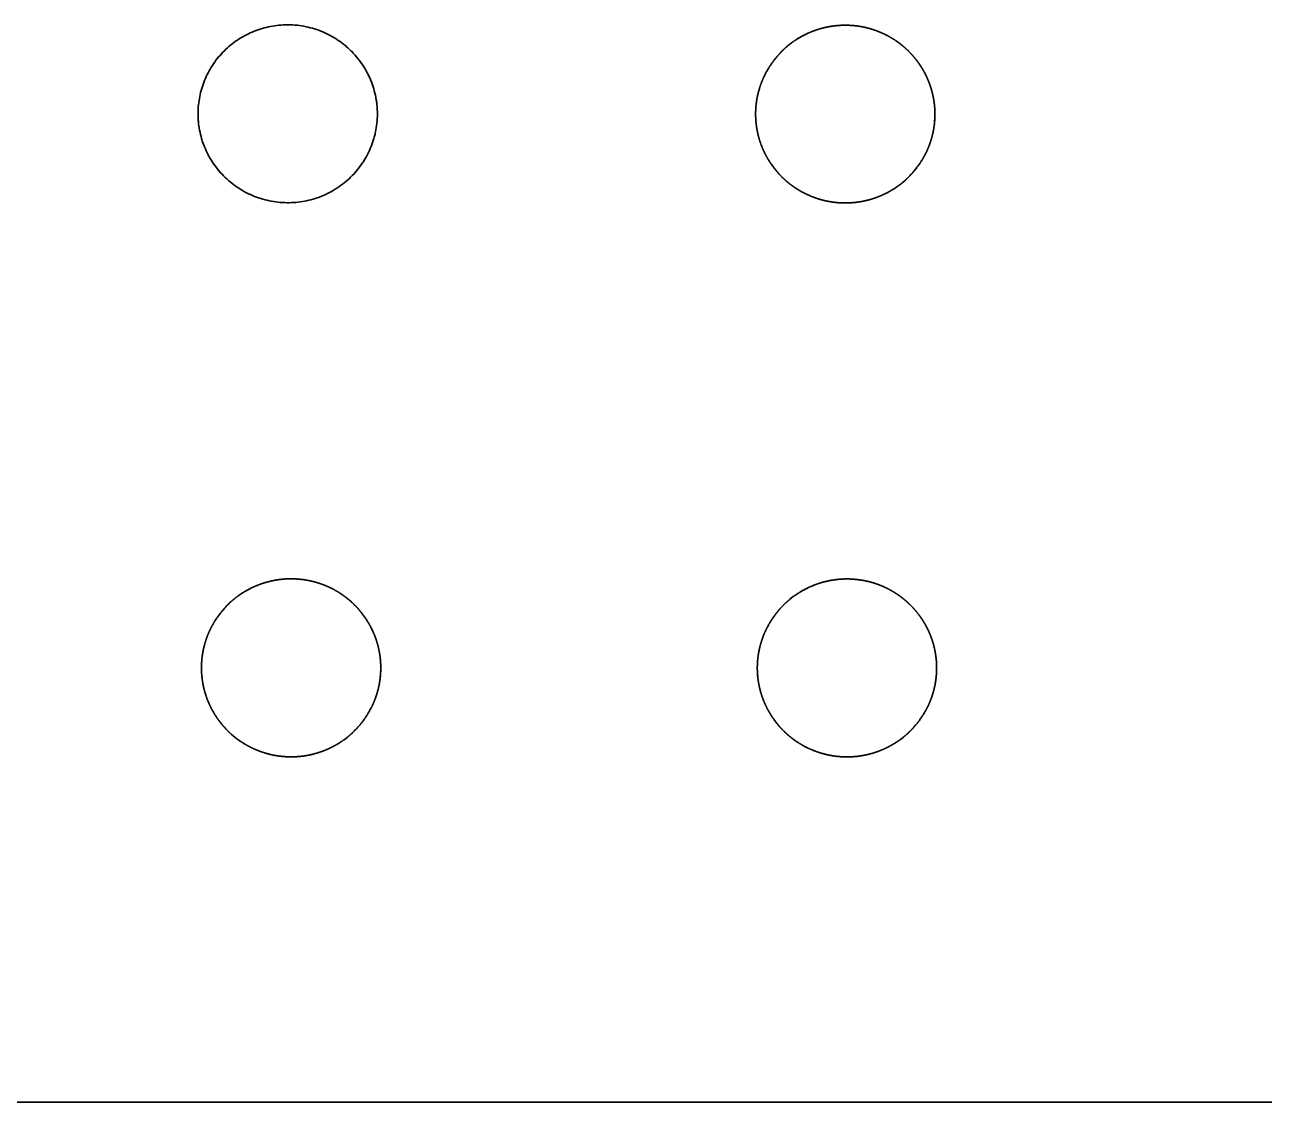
# Model space of a CAD drawing. Header units: millimetres. Extents: x 0 to 2650, y -1173 to 718.
# Drawn here: x 420.6 to 676.3, y -1130.5 to -908.2 of the extents above; entities that cross this region are included whole.
import ezdxf

# ---------------------------------------------------------------- set-up
doc = ezdxf.new("R2010")
doc.units = ezdxf.units.MM
doc.layers.add('Blocks', color=7, linetype='Continuous')
doc.layers.add('Blocks$Inner', color=7, linetype='Continuous', lineweight=25, true_color=0x007f00)
doc.layers.add('Blocks$Outline', color=7, linetype='Continuous', lineweight=35, true_color=0xff3f3f)

# ---------------------------------------------------------------- blocks, each defined once
blk = doc.blocks.new('Balcony Lounge Bench Top')
at = {"layer": 'Blocks$Inner'}
blk.add_lwpolyline([(826.47, 513), (826.47, 351.21), (826.47, 189.42), (826.47, 96.44), (826.47, -89.51), (826.47, -182.48), (826.47, -368.43), (826.47, -554.38)], dxfattribs=at)
for points, weights, knots in [([(622.65, -117.24), (622.1, -117.24), (621.55, -117.26), (621, -117.31), (620.7, -117.34), (620.4, -117.37), (620.1, -117.42), (619.8, -117.46), (619.5, -117.51), (619.21, -117.57), (618.62, -117.68), (618.04, -117.82), (617.47, -117.99), (616.89, -118.16), (616.33, -118.36), (615.77, -118.59), (615.49, -118.7), (615.22, -118.82), (614.94, -118.95), (614.67, -119.08), (614.39, -119.21), (614.13, -119.35), (613.06, -119.92), (612.06, -120.58), (611.13, -121.34), (610.66, -121.72), (610.21, -122.12), (609.78, -122.55), (609.56, -122.76), (609.35, -122.98), (609.15, -123.2), (608.94, -123.43), (608.75, -123.65), (608.55, -123.89), (607.78, -124.81), (607.11, -125.81), (606.53, -126.88), (606.25, -127.41), (605.98, -127.96), (605.75, -128.52), (605.51, -129.08), (605.3, -129.65), (605.12, -130.22), (604.77, -131.37), (604.52, -132.56), (604.39, -133.77)], [0.999999999393, 0.999999999392, 0.999999999392, 0.999999999391, 0.99999999939, 0.99999999939, 0.999999999389, 0.999999999389, 0.999999999389, 0.999999999388, 0.999999999387, 0.999999999387, 0.999999999386, 0.999999999385, 0.999999999384, 0.999999999384, 0.999999999383, 0.999999999383, 0.999999999382, 0.999999999382, 0.999999999382, 0.999999999381, 0.99999999938, 0.999999999379, 0.999999999378, 0.999999999377, 0.999999999376, 0.999999999376, 0.999999999376, 0.999999999375, 0.999999999375, 0.999999999375, 0.999999999375, 0.999999999374, 0.999999999374, 0.999999999373, 0.999999999372, 0.999999999372, 0.999999999372, 0.999999999372, 0.999999999371, 0.999999999371, 0.999999999371, 0.999999999581, 0.99999999979, 1], [342.907324, 342.907324, 342.907324, 342.907324, 345.334882, 345.334882, 345.334882, 346.670878, 346.670878, 346.670878, 348.000084, 348.000084, 348.000084, 350.643881, 350.643881, 350.643881, 353.288355, 353.288355, 353.288355, 354.618425, 354.618425, 354.618425, 355.954043, 355.954043, 355.954043, 361.251933, 361.251933, 361.251933, 363.907336, 363.907336, 363.907336, 365.242212, 365.242212, 365.242212, 366.569056, 366.569056, 366.569056, 371.861958, 371.861958, 371.861958, 374.528295, 374.528295, 374.528295, 377.175628, 377.175628, 377.175628, 382.480616, 382.480616, 382.480616, 382.480616]), ([(736.89, -116.89), (736.34, -116.89), (735.78, -116.91), (735.23, -116.96), (734.93, -116.99), (734.62, -117.03), (734.33, -117.07), (734.03, -117.11), (733.73, -117.16), (733.43, -117.22), (732.84, -117.33), (732.26, -117.47), (731.69, -117.64), (731.12, -117.81), (730.55, -118.01), (729.99, -118.24), (729.71, -118.35), (729.44, -118.47), (729.16, -118.6), (728.89, -118.73), (728.62, -118.87), (728.35, -119.01), (727.28, -119.57), (726.28, -120.24), (725.35, -121), (724.88, -121.37), (724.43, -121.78), (724, -122.21), (723.79, -122.42), (723.58, -122.64), (723.37, -122.86), (723.17, -123.09), (722.97, -123.31), (722.78, -123.55), (722.01, -124.48), (721.34, -125.47), (720.76, -126.54), (720.47, -127.07), (720.21, -127.62), (719.97, -128.18), (719.74, -128.74), (719.53, -129.31), (719.35, -129.88), (719, -131.04), (718.75, -132.22), (718.63, -133.43)], [0.999999999776, 0.999999999775, 0.999999999775, 0.999999999775, 0.999999999775, 0.999999999775, 0.999999999775, 0.999999999774, 0.999999999774, 0.999999999774, 0.999999999774, 0.999999999774, 0.999999999773, 0.999999999773, 0.999999999773, 0.999999999773, 0.999999999773, 0.999999999773, 0.999999999772, 0.999999999772, 0.999999999772, 0.999999999772, 0.999999999772, 0.999999999771, 0.999999999771, 0.999999999771, 0.99999999977, 0.99999999977, 0.99999999977, 0.99999999977, 0.99999999977, 0.99999999977, 0.99999999977, 0.99999999977, 0.999999999769, 0.999999999769, 0.999999999769, 0.999999999769, 0.999999999768, 0.999999999768, 0.999999999768, 0.999999999768, 0.999999999768, 0.999999999845, 0.999999999923, 1], [342.959683, 342.959683, 342.959683, 342.959683, 345.410695, 345.410695, 345.410695, 346.747556, 346.747556, 346.747556, 348.077652, 348.077652, 348.077652, 350.723288, 350.723288, 350.723288, 353.369708, 353.369708, 353.369708, 354.700799, 354.700799, 354.700799, 356.03744, 356.03744, 356.03744, 361.339634, 361.339634, 361.339634, 363.997367, 363.997367, 363.997367, 365.333394, 365.333394, 365.333394, 366.661392, 366.661392, 366.661392, 371.959099, 371.959099, 371.959099, 374.627889, 374.627889, 374.627889, 377.277638, 377.277638, 377.277638, 382.587469, 382.587469, 382.587469, 382.587469])]:
    blk.add_rational_spline(points, weights, degree=3, knots=knots, dxfattribs=at)
for points, knots in [([(640.85, -137.71), (640.92, -137.1), (640.95, -136.49), (640.96, -135.88), (640.96, -135.27), (640.94, -134.66), (640.88, -134.05), (640.77, -132.84), (640.55, -131.66), (640.21, -130.49), (640.04, -129.91), (639.84, -129.33), (639.61, -128.76), (639.38, -128.2), (639.13, -127.65), (638.85, -127.12), (638.57, -126.58), (638.27, -126.06), (637.94, -125.56), (637.61, -125.05), (637.25, -124.56), (636.88, -124.09), (636.12, -123.15), (635.28, -122.29), (634.36, -121.51), (633.9, -121.12), (633.42, -120.76), (632.92, -120.42), (632.67, -120.25), (632.42, -120.09), (632.16, -119.93), (631.91, -119.77), (631.65, -119.62), (631.38, -119.48), (630.33, -118.9), (629.23, -118.43), (628.09, -118.07), (627.81, -117.98), (627.52, -117.9), (627.23, -117.83), (626.94, -117.75), (626.65, -117.68), (626.35, -117.62), (625.76, -117.5), (625.17, -117.4), (624.58, -117.34), (623.94, -117.27), (623.29, -117.24), (622.65, -117.24)], [311.7618, 311.7618, 311.7618, 311.7618, 313.594747, 313.594747, 313.594747, 315.423877, 315.423877, 315.423877, 319.062992, 319.062992, 319.062992, 320.896084, 320.896084, 320.896084, 322.715134, 322.715134, 322.715134, 324.530272, 324.530272, 324.530272, 326.358923, 326.358923, 326.358923, 330.003278, 330.003278, 330.003278, 331.823351, 331.823351, 331.823351, 332.740376, 332.740376, 332.740376, 333.65448, 333.65448, 333.65448, 337.290077, 337.290077, 337.290077, 338.202041, 338.202041, 338.202041, 339.11912, 339.11912, 339.11912, 340.941468, 340.941468, 340.941468, 342.907324, 342.907324, 342.907324, 342.907324]), ([(755.13, -137.34), (755.2, -136.74), (755.23, -136.13), (755.23, -135.52), (755.24, -134.91), (755.21, -134.3), (755.16, -133.69), (755.05, -132.48), (754.82, -131.3), (754.48, -130.13), (754.31, -129.55), (754.11, -128.97), (753.88, -128.41), (753.65, -127.84), (753.4, -127.3), (753.12, -126.76), (752.84, -126.23), (752.53, -125.71), (752.2, -125.2), (751.87, -124.69), (751.52, -124.2), (751.14, -123.73), (750.38, -122.79), (749.54, -121.93), (748.61, -121.15), (748.15, -120.77), (747.67, -120.41), (747.17, -120.07), (746.92, -119.9), (746.67, -119.73), (746.41, -119.57), (746.15, -119.42), (745.89, -119.26), (745.63, -119.12), (744.57, -118.54), (743.48, -118.08), (742.33, -117.72), (742.05, -117.63), (741.76, -117.55), (741.47, -117.47), (741.18, -117.4), (740.88, -117.33), (740.59, -117.27), (740, -117.14), (739.41, -117.05), (738.81, -116.99), (738.17, -116.92), (737.53, -116.89), (736.89, -116.89)], [311.848813, 311.848813, 311.848813, 311.848813, 313.680585, 313.680585, 313.680585, 315.508553, 315.508553, 315.508553, 319.14527, 319.14527, 319.14527, 320.977162, 320.977162, 320.977162, 322.795042, 322.795042, 322.795042, 324.608981, 324.608981, 324.608981, 326.436404, 326.436404, 326.436404, 330.078503, 330.078503, 330.078503, 331.897387, 331.897387, 331.897387, 332.813825, 332.813825, 332.813825, 333.7274, 333.7274, 333.7274, 337.360797, 337.360797, 337.360797, 338.272187, 338.272187, 338.272187, 339.188709, 339.188709, 339.188709, 341.010009, 341.010009, 341.010009, 342.959683, 342.959683, 342.959683, 342.959683]), ([(718.52, -135.4), (718.52, -136.58), (718.63, -137.74), (718.97, -139.48), (719.1, -140.05), (719.43, -141.18), (719.62, -141.73), (720.27, -143.35), (720.8, -144.39), (722.06, -146.37), (722.78, -147.29), (723.97, -148.55), (724.39, -148.96), (725.27, -149.73), (725.73, -150.09), (727.15, -151.12), (728.15, -151.7), (729.72, -152.43), (730.26, -152.65), (731.37, -153.04), (731.93, -153.21), (733.61, -153.63), (734.76, -153.8), (736.24, -153.88), (736.56, -153.89), (736.89, -153.89)], [242.221663, 242.221663, 242.221663, 242.221663, 247.352767, 247.352767, 249.918319, 249.918319, 252.483872, 252.483872, 257.614976, 257.614976, 262.74608, 262.74608, 265.311632, 265.311632, 267.877185, 267.877185, 273.008289, 273.008289, 275.573841, 275.573841, 278.139393, 278.139393, 283.270497, 283.270497, 284.694992, 284.694992, 284.694992, 284.694992]), ([(604.29, -135.76), (604.29, -136.95), (604.4, -138.11), (604.73, -139.84), (604.87, -140.42), (605.2, -141.54), (605.39, -142.09), (606.03, -143.71), (606.56, -144.75), (607.83, -146.73), (608.54, -147.65), (609.73, -148.91), (610.15, -149.32), (611.03, -150.08), (611.49, -150.45), (612.91, -151.47), (613.9, -152.06), (615.48, -152.79), (616.02, -153.01), (617.12, -153.39), (617.68, -153.56), (619.36, -153.98), (620.5, -154.15), (621.98, -154.23), (622.3, -154.24), (622.62, -154.24)], [242.196982, 242.196982, 242.196982, 242.196982, 247.321347, 247.321347, 249.883529, 249.883529, 252.445712, 252.445712, 257.570076, 257.570076, 262.694441, 262.694441, 265.256624, 265.256624, 267.818806, 267.818806, 272.943171, 272.943171, 275.505353, 275.505353, 278.067535, 278.067535, 283.1919, 283.1919, 284.593275, 284.593275, 284.593275, 284.593275]), ([(630.9, -152.25), (630.97, -152.21), (631.04, -152.17), (631.1, -152.14), (632.17, -151.58), (633.17, -150.92), (634.1, -150.16), (634.57, -149.78), (635.02, -149.38), (635.45, -148.95), (635.88, -148.53), (636.29, -148.09), (636.67, -147.62), (637.06, -147.16), (637.42, -146.68), (637.76, -146.18), (638.1, -145.68), (638.42, -145.15), (638.7, -144.62), (639.28, -143.55), (639.75, -142.44), (640.11, -141.28), (640.29, -140.7), (640.45, -140.11), (640.57, -139.52), (640.69, -138.92), (640.79, -138.31), (640.85, -137.71)], [293.303184, 293.303184, 293.303184, 293.303184, 293.525241, 293.525241, 293.525241, 297.168289, 297.168289, 297.168289, 298.996155, 298.996155, 298.996155, 300.810593, 300.810593, 300.810593, 302.629064, 302.629064, 302.629064, 304.461638, 304.461638, 304.461638, 308.09997, 308.09997, 308.09997, 309.928929, 309.928929, 309.928929, 311.7618, 311.7618, 311.7618, 311.7618]), ([(745.17, -151.89), (745.25, -151.85), (745.32, -151.82), (745.39, -151.78), (746.45, -151.22), (747.45, -150.56), (748.39, -149.8), (748.86, -149.42), (749.31, -149.01), (749.74, -148.59), (750.17, -148.16), (750.57, -147.72), (750.96, -147.26), (751.34, -146.79), (751.7, -146.31), (752.04, -145.81), (752.38, -145.31), (752.7, -144.79), (752.99, -144.25), (753.57, -143.19), (754.03, -142.08), (754.39, -140.92), (754.57, -140.34), (754.73, -139.75), (754.85, -139.15), (754.97, -138.55), (755.07, -137.95), (755.13, -137.34)], [293.390951, 293.390951, 293.390951, 293.390951, 293.62241, 293.62241, 293.62241, 297.263602, 297.263602, 297.263602, 299.090485, 299.090485, 299.090485, 300.90396, 300.90396, 300.90396, 302.72147, 302.72147, 302.72147, 304.55302, 304.55302, 304.55302, 308.189221, 308.189221, 308.189221, 310.017098, 310.017098, 310.017098, 311.848813, 311.848813, 311.848813, 311.848813]), ([(622.62, -154.24), (622.87, -154.24), (623.12, -154.23), (623.37, -154.22), (623.67, -154.21), (623.97, -154.19), (624.26, -154.16), (625.45, -154.06), (626.62, -153.83), (627.77, -153.49), (628.06, -153.41), (628.35, -153.32), (628.63, -153.22), (628.91, -153.12), (629.2, -153.01), (629.48, -152.9), (629.95, -152.7), (630.42, -152.49), (630.9, -152.25)], [284.593275, 284.593275, 284.593275, 284.593275, 285.357278, 285.357278, 285.357278, 286.268953, 286.268953, 286.268953, 289.903587, 289.903587, 289.903587, 290.817512, 290.817512, 290.817512, 291.734181, 291.734181, 291.734181, 293.303184, 293.303184, 293.303184, 293.303184]), ([(736.89, -153.89), (737.14, -153.89), (737.39, -153.88), (737.64, -153.87), (737.94, -153.86), (738.24, -153.84), (738.54, -153.81), (739.73, -153.7), (740.9, -153.48), (742.05, -153.14), (742.34, -153.05), (742.63, -152.96), (742.91, -152.86), (743.19, -152.76), (743.48, -152.65), (743.76, -152.54), (744.23, -152.35), (744.7, -152.13), (745.17, -151.89)], [284.694992, 284.694992, 284.694992, 284.694992, 285.458636, 285.458636, 285.458636, 286.369825, 286.369825, 286.369825, 290.002531, 290.002531, 290.002531, 290.915974, 290.915974, 290.915974, 291.83216, 291.83216, 291.83216, 293.390951, 293.390951, 293.390951, 293.390951]), ([(622.59, -232.28), (622.05, -232.28), (621.51, -232.3), (620.66, -232.38), (620.36, -232.41), (619.76, -232.5), (619.46, -232.55), (618.58, -232.72), (618, -232.86), (616.85, -233.2), (616.28, -233.39), (615.45, -233.73), (615.17, -233.85), (614.62, -234.11), (614.35, -234.24), (613.01, -234.95), (612.01, -235.61), (610.61, -236.75), (610.16, -237.15), (609.51, -237.79), (609.3, -238.01), (608.89, -238.45), (608.69, -238.68), (607.72, -239.84), (607.05, -240.84), (606.18, -242.43), (605.91, -242.99), (605.44, -244.1), (605.23, -244.67), (604.69, -246.4), (604.44, -247.58), (604.31, -248.79)], [220.22499, 220.22499, 220.22499, 220.22499, 222.623835, 222.623835, 223.950366, 223.950366, 225.276897, 225.276897, 227.92996, 227.92996, 230.583022, 230.583022, 231.909553, 231.909553, 233.236084, 233.236084, 238.542208, 238.542208, 241.19527, 241.19527, 242.521801, 242.521801, 243.848332, 243.848332, 249.154456, 249.154456, 251.807518, 251.807518, 254.460581, 254.460581, 259.766705, 259.766705, 259.766705, 259.766705]), ([(640.79, -252.77), (640.86, -252.16), (640.89, -251.55), (640.9, -250.94), (640.91, -250.33), (640.88, -249.72), (640.83, -249.11), (640.72, -247.9), (640.5, -246.72), (640.16, -245.55), (639.99, -244.97), (639.79, -244.39), (639.56, -243.83), (639.34, -243.26), (639.09, -242.72), (638.81, -242.18), (638.53, -241.64), (638.23, -241.12), (637.9, -240.62), (637.57, -240.11), (637.21, -239.62), (636.83, -239.15), (636.08, -238.2), (635.24, -237.34), (634.32, -236.57), (633.86, -236.18), (633.38, -235.82), (632.89, -235.48), (632.64, -235.31), (632.38, -235.14), (632.13, -234.98), (631.87, -234.83), (631.61, -234.67), (631.35, -234.53), (630.3, -233.95), (629.2, -233.48), (628.06, -233.12), (627.77, -233.03), (627.48, -232.95), (627.19, -232.87), (626.9, -232.8), (626.61, -232.73), (626.31, -232.67), (625.73, -232.54), (625.14, -232.45), (624.54, -232.39), (623.89, -232.32), (623.24, -232.28), (622.59, -232.28)], [189.066282, 189.066282, 189.066282, 189.066282, 190.898747, 190.898747, 190.898747, 192.727424, 192.727424, 192.727424, 196.365653, 196.365653, 196.365653, 198.198325, 198.198325, 198.198325, 200.016979, 200.016979, 200.016979, 201.831693, 201.831693, 201.831693, 203.659882, 203.659882, 203.659882, 207.303402, 207.303402, 207.303402, 209.122966, 209.122966, 209.122966, 210.039732, 210.039732, 210.039732, 210.953628, 210.953628, 210.953628, 214.588199, 214.588199, 214.588199, 215.499858, 215.499858, 215.499858, 216.416651, 216.416651, 216.416651, 218.238504, 218.238504, 218.238504, 220.22499, 220.22499, 220.22499, 220.22499]), ([(736.88, -231.58), (736.32, -231.58), (735.77, -231.6), (734.91, -231.68), (734.61, -231.72), (734.01, -231.8), (733.72, -231.85), (732.83, -232.02), (732.25, -232.16), (731.1, -232.5), (730.53, -232.7), (729.7, -233.04), (729.42, -233.16), (728.87, -233.42), (728.6, -233.56), (727.26, -234.26), (726.26, -234.93), (724.86, -236.06), (724.41, -236.47), (723.77, -237.11), (723.55, -237.33), (723.15, -237.77), (722.95, -238), (721.99, -239.16), (721.31, -240.16), (720.45, -241.76), (720.18, -242.31), (719.71, -243.43), (719.51, -244), (718.97, -245.72), (718.72, -246.9), (718.6, -248.12)], [342.883638, 342.883638, 342.883638, 342.883638, 345.328821, 345.328821, 346.656217, 346.656217, 347.983614, 347.983614, 350.638407, 350.638407, 353.2932, 353.2932, 354.620597, 354.620597, 355.947994, 355.947994, 361.25758, 361.25758, 363.912374, 363.912374, 365.23977, 365.23977, 366.567167, 366.567167, 371.876753, 371.876753, 374.531547, 374.531547, 377.18634, 377.18634, 382.495926, 382.495926, 382.495926, 382.495926]), ([(755.12, -252.04), (755.18, -251.43), (755.22, -250.82), (755.22, -250.21), (755.23, -249.6), (755.2, -248.99), (755.15, -248.39), (755.04, -247.18), (754.81, -245.99), (754.47, -244.83), (754.3, -244.25), (754.1, -243.67), (753.87, -243.1), (753.64, -242.54), (753.39, -241.99), (753.11, -241.46), (752.83, -240.92), (752.53, -240.4), (752.2, -239.9), (751.86, -239.39), (751.51, -238.9), (751.13, -238.43), (750.37, -237.49), (749.53, -236.63), (748.6, -235.85), (748.14, -235.46), (747.66, -235.1), (747.17, -234.76), (746.92, -234.59), (746.66, -234.43), (746.4, -234.27), (746.15, -234.11), (745.89, -233.96), (745.62, -233.82), (744.57, -233.24), (743.47, -232.77), (742.32, -232.41), (742.04, -232.32), (741.75, -232.24), (741.46, -232.16), (741.17, -232.09), (740.87, -232.02), (740.58, -231.96), (739.99, -231.84), (739.4, -231.74), (738.8, -231.68), (738.16, -231.61), (737.52, -231.58), (736.88, -231.58)], [311.772558, 311.772558, 311.772558, 311.772558, 313.603998, 313.603998, 313.603998, 315.431657, 315.431657, 315.431657, 319.067757, 319.067757, 319.067757, 320.89935, 320.89935, 320.89935, 322.716946, 322.716946, 322.716946, 324.530584, 324.530584, 324.530584, 326.357687, 326.357687, 326.357687, 329.999195, 329.999195, 329.999195, 331.817739, 331.817739, 331.817739, 332.734005, 332.734005, 332.734005, 333.647432, 333.647432, 333.647432, 337.280152, 337.280152, 337.280152, 338.19135, 338.19135, 338.19135, 339.107689, 339.107689, 339.107689, 340.928656, 340.928656, 340.928656, 342.883638, 342.883638, 342.883638, 342.883638]), ([(718.49, -250.1), (718.49, -251.28), (718.6, -252.45), (718.94, -254.18), (719.08, -254.75), (719.4, -255.88), (719.59, -256.43), (720.24, -258.05), (720.77, -259.08), (722.03, -261.07), (722.75, -261.99), (723.94, -263.25), (724.36, -263.65), (725.24, -264.42), (725.7, -264.79), (727.12, -265.81), (728.12, -266.39), (729.7, -267.13), (730.24, -267.35), (731.34, -267.73), (731.9, -267.9), (733.59, -268.32), (734.73, -268.49), (736.22, -268.57), (736.54, -268.58), (736.86, -268.58)], [242.180745, 242.180745, 242.180745, 242.180745, 247.309632, 247.309632, 249.874076, 249.874076, 252.438519, 252.438519, 257.567407, 257.567407, 262.696294, 262.696294, 265.260738, 265.260738, 267.825182, 267.825182, 272.954069, 272.954069, 275.518513, 275.518513, 278.082957, 278.082957, 283.211844, 283.211844, 284.624793, 284.624793, 284.624793, 284.624793]), ([(604.2, -250.84), (604.2, -252.01), (604.32, -253.18), (604.65, -254.91), (604.79, -255.48), (605.12, -256.6), (605.31, -257.15), (605.95, -258.77), (606.48, -259.81), (607.75, -261.79), (608.46, -262.7), (609.65, -263.96), (610.07, -264.37), (610.95, -265.13), (611.41, -265.5), (612.83, -266.52), (613.82, -267.1), (615.4, -267.83), (615.94, -268.05), (617.04, -268.44), (617.6, -268.61), (619.28, -269.02), (620.42, -269.19), (621.9, -269.27), (622.22, -269.28), (622.54, -269.28)], [132.865007, 132.865007, 132.865007, 132.865007, 136.374618, 136.374618, 138.129424, 138.129424, 139.884229, 139.884229, 143.39384, 143.39384, 146.903452, 146.903452, 148.658257, 148.658257, 150.413063, 150.413063, 153.922674, 153.922674, 155.677479, 155.677479, 157.432285, 157.432285, 160.941896, 160.941896, 161.910724, 161.910724, 161.910724, 161.910724]), ([(622.54, -269.28), (622.78, -269.28), (623.03, -269.28), (623.27, -269.27), (623.57, -269.25), (623.86, -269.24), (624.16, -269.21), (625.35, -269.1), (626.53, -268.88), (627.68, -268.54), (627.96, -268.46), (628.25, -268.37), (628.54, -268.27), (628.82, -268.17), (629.1, -268.06), (629.38, -267.95), (629.94, -267.72), (630.48, -267.47), (631.01, -267.19), (632.08, -266.63), (633.08, -265.97), (634.02, -265.21), (634.49, -264.83), (634.94, -264.43), (635.37, -264), (635.8, -263.58), (636.21, -263.14), (636.59, -262.68), (636.98, -262.21), (637.34, -261.73), (637.68, -261.23), (638.02, -260.73), (638.34, -260.21), (638.63, -259.68), (639.21, -258.61), (639.68, -257.5), (640.05, -256.34), (640.23, -255.76), (640.38, -255.17), (640.51, -254.58), (640.63, -253.98), (640.73, -253.37), (640.79, -252.77)], [161.910724, 161.910724, 161.910724, 161.910724, 162.642613, 162.642613, 162.642613, 163.553967, 163.553967, 163.553967, 167.187191, 167.187191, 167.187191, 168.100731, 168.100731, 168.100731, 169.017066, 169.017066, 169.017066, 170.835701, 170.835701, 170.835701, 174.477376, 174.477376, 174.477376, 176.304613, 176.304613, 176.304613, 178.118431, 178.118431, 178.118431, 179.936283, 179.936283, 179.936283, 181.768257, 181.768257, 181.768257, 185.405482, 185.405482, 185.405482, 187.233914, 187.233914, 187.233914, 189.066282, 189.066282, 189.066282, 189.066282]), ([(745.16, -266.58), (745.23, -266.54), (745.3, -266.51), (745.37, -266.47), (746.43, -265.91), (747.43, -265.25), (748.37, -264.49), (748.84, -264.11), (749.29, -263.71), (749.72, -263.28), (750.15, -262.86), (750.55, -262.41), (750.94, -261.95), (751.32, -261.49), (751.69, -261.01), (752.03, -260.51), (752.37, -260), (752.68, -259.48), (752.97, -258.95), (753.55, -257.88), (754.02, -256.77), (754.38, -255.61), (754.56, -255.03), (754.71, -254.44), (754.84, -253.85), (754.96, -253.25), (755.05, -252.65), (755.12, -252.04)], [293.326704, 293.326704, 293.326704, 293.326704, 293.550056, 293.550056, 293.550056, 297.190386, 297.190386, 297.190386, 299.016857, 299.016857, 299.016857, 300.829928, 300.829928, 300.829928, 302.647037, 302.647037, 302.647037, 304.478196, 304.478196, 304.478196, 308.11366, 308.11366, 308.11366, 309.94118, 309.94118, 309.94118, 311.772558, 311.772558, 311.772558, 311.772558]), ([(736.86, -268.58), (737.11, -268.58), (737.36, -268.57), (737.61, -268.56), (737.91, -268.55), (738.21, -268.53), (738.51, -268.5), (739.7, -268.39), (740.88, -268.17), (742.03, -267.83), (742.32, -267.75), (742.6, -267.65), (742.89, -267.55), (743.17, -267.45), (743.45, -267.35), (743.73, -267.23), (744.21, -267.04), (744.68, -266.82), (745.16, -266.58)], [284.624793, 284.624793, 284.624793, 284.624793, 285.388244, 285.388244, 285.388244, 286.299221, 286.299221, 286.299221, 289.931041, 289.931041, 289.931041, 290.844251, 290.844251, 290.844251, 291.760222, 291.760222, 291.760222, 293.326704, 293.326704, 293.326704, 293.326704])]:
    blk.add_open_spline(points, degree=3, knots=knots, dxfattribs=at)
for points in [[(604.39, -133.77), (604.32, -134.44), (604.29, -135.1), (604.29, -135.76)], [(718.63, -133.43), (718.56, -134.09), (718.52, -134.74), (718.52, -135.4)], [(604.31, -248.79), (604.24, -249.48), (604.2, -250.16), (604.2, -250.84)]]:
    blk.add_open_spline(points, degree=3, dxfattribs=at)
blk.add_rational_spline([(718.6, -248.12), (718.53, -248.78), (718.49, -249.44), (718.49, -250.1)], [1, 0.999999999977, 0.999999999978, 1], degree=3, dxfattribs=at)
at = {"layer": 'Blocks$Outline'}
for points, knots in [([(826.47, -532.38), (826.47, -477.73), (826.47, -423.08), (826.47, -368.43), (826.47, -306.45), (826.47, -244.47), (826.47, -182.48), (826.47, -151.49), (826.47, -120.5), (826.47, -89.51), (826.47, -27.52), (826.47, 34.46), (826.47, 96.44), (826.47, 127.44), (826.47, 158.43), (826.47, 189.42), (826.47, 243.35), (826.47, 297.28), (826.47, 351.21), (826.47, 397.8), (826.47, 444.4), (826.47, 491)], [33.722846, 33.722846, 33.722846, 33.722846, 34.604537, 34.604537, 34.604537, 35.604537, 35.604537, 35.604537, 36.604537, 36.604537, 36.604537, 37.604537, 37.604537, 37.604537, 38.604537, 38.604537, 38.604537, 39.604537, 39.604537, 39.604537, 40.468559, 40.468559, 40.468559, 40.468559]), ([(604.31, -248.79), (604.44, -247.58), (604.69, -246.4), (605.23, -244.67), (605.44, -244.1), (605.91, -242.99), (606.18, -242.43), (607.05, -240.84), (607.72, -239.84), (608.69, -238.68), (608.89, -238.45), (609.3, -238.01), (609.51, -237.79), (610.16, -237.15), (610.61, -236.75), (612.01, -235.61), (613.01, -234.95), (614.35, -234.24), (614.62, -234.11), (615.17, -233.85), (615.45, -233.73), (616.28, -233.39), (616.85, -233.2), (618, -232.86), (618.58, -232.72), (619.46, -232.55), (619.76, -232.5), (620.36, -232.41), (620.66, -232.38), (621.51, -232.3), (622.05, -232.28), (622.59, -232.28), (623.24, -232.28), (623.89, -232.32), (624.54, -232.39), (625.14, -232.45), (625.73, -232.54), (626.31, -232.67), (626.61, -232.73), (626.9, -232.8), (627.19, -232.87), (627.48, -232.95), (627.77, -233.03), (628.06, -233.12), (629.2, -233.48), (630.3, -233.95), (631.35, -234.53), (631.61, -234.67), (631.87, -234.83), (632.13, -234.98), (632.38, -235.14), (632.64, -235.31), (632.89, -235.48), (633.38, -235.82), (633.86, -236.18), (634.32, -236.57), (635.24, -237.34), (636.08, -238.2), (636.83, -239.15), (637.21, -239.62), (637.57, -240.11), (637.9, -240.62), (638.23, -241.12), (638.53, -241.64), (638.81, -242.18), (639.09, -242.72), (639.34, -243.26), (639.56, -243.83), (639.79, -244.39), (639.99, -244.97), (640.16, -245.55), (640.5, -246.72), (640.72, -247.9), (640.83, -249.11), (640.88, -249.72), (640.91, -250.33), (640.9, -250.94), (640.89, -251.55), (640.86, -252.16), (640.79, -252.77), (640.73, -253.37), (640.63, -253.98), (640.51, -254.58), (640.38, -255.17), (640.23, -255.76), (640.05, -256.34), (639.68, -257.5), (639.21, -258.61), (638.63, -259.68), (638.34, -260.21), (638.02, -260.73), (637.68, -261.23), (637.34, -261.73), (636.98, -262.21), (636.59, -262.68), (636.21, -263.14), (635.8, -263.58), (635.37, -264), (634.94, -264.43), (634.49, -264.83), (634.02, -265.21), (633.08, -265.97), (632.08, -266.63), (631.01, -267.19), (630.48, -267.47), (629.94, -267.72), (629.38, -267.95), (629.1, -268.06), (628.82, -268.17), (628.54, -268.27), (628.25, -268.37), (627.96, -268.46), (627.68, -268.54), (626.53, -268.88), (625.35, -269.1), (624.16, -269.21), (623.86, -269.24), (623.57, -269.25), (623.27, -269.27), (623.03, -269.28), (622.78, -269.28), (622.54, -269.28), (622.22, -269.28), (621.9, -269.27), (620.42, -269.19), (619.28, -269.02), (617.6, -268.61), (617.04, -268.44), (615.94, -268.05), (615.4, -267.83), (613.82, -267.1), (612.83, -266.52), (611.41, -265.5), (610.95, -265.13), (610.07, -264.37), (609.65, -263.96), (608.46, -262.7), (607.75, -261.79), (606.48, -259.81), (605.95, -258.77), (605.31, -257.15), (605.12, -256.6), (604.79, -255.48), (604.65, -254.91), (604.32, -253.18), (604.2, -252.01), (604.2, -250.84), (604.2, -250.16), (604.24, -249.48), (604.31, -248.79)], [-259.766705, -259.766705, -259.766705, -259.766705, -254.460581, -254.460581, -251.807518, -251.807518, -249.154456, -249.154456, -243.848332, -243.848332, -242.521801, -242.521801, -241.19527, -241.19527, -238.542208, -238.542208, -233.236084, -233.236084, -231.909553, -231.909553, -230.583022, -230.583022, -227.92996, -227.92996, -225.276897, -225.276897, -223.950366, -223.950366, -222.623835, -222.623835, -220.22499, -220.22499, -220.22499, -218.238504, -218.238504, -218.238504, -216.416651, -216.416651, -216.416651, -215.499858, -215.499858, -215.499858, -214.588199, -214.588199, -214.588199, -210.953628, -210.953628, -210.953628, -210.039732, -210.039732, -210.039732, -209.122966, -209.122966, -209.122966, -207.303402, -207.303402, -207.303402, -203.659882, -203.659882, -203.659882, -201.831693, -201.831693, -201.831693, -200.016979, -200.016979, -200.016979, -198.198325, -198.198325, -198.198325, -196.365653, -196.365653, -196.365653, -192.727424, -192.727424, -192.727424, -190.898747, -190.898747, -190.898747, -189.066282, -189.066282, -189.066282, -187.233914, -187.233914, -187.233914, -185.405482, -185.405482, -185.405482, -181.768257, -181.768257, -181.768257, -179.936283, -179.936283, -179.936283, -178.118431, -178.118431, -178.118431, -176.304613, -176.304613, -176.304613, -174.477376, -174.477376, -174.477376, -170.835701, -170.835701, -170.835701, -169.017066, -169.017066, -169.017066, -168.100731, -168.100731, -168.100731, -167.187191, -167.187191, -167.187191, -163.553967, -163.553967, -163.553967, -162.642613, -162.642613, -162.642613, -161.910724, -161.910724, -161.910724, -160.941896, -160.941896, -157.432285, -157.432285, -155.677479, -155.677479, -153.922674, -153.922674, -150.413063, -150.413063, -148.658257, -148.658257, -146.903452, -146.903452, -143.39384, -143.39384, -139.884229, -139.884229, -138.129424, -138.129424, -136.374618, -136.374618, -132.865007, -132.865007, -132.865007, -129.883352, -129.883352, -129.883352, -129.883352])]:
    blk.add_open_spline(points, degree=3, knots=knots, dxfattribs=at)
for points, weights, knots in [([(604.39, -133.77), (604.52, -132.56), (604.77, -131.37), (605.12, -130.22), (605.3, -129.65), (605.51, -129.08), (605.75, -128.52), (605.98, -127.96), (606.25, -127.41), (606.53, -126.88), (607.11, -125.81), (607.78, -124.81), (608.55, -123.89), (608.75, -123.65), (608.94, -123.43), (609.15, -123.2), (609.35, -122.98), (609.56, -122.76), (609.78, -122.55), (610.21, -122.12), (610.66, -121.72), (611.13, -121.34), (612.06, -120.58), (613.06, -119.92), (614.13, -119.35), (614.39, -119.21), (614.67, -119.08), (614.94, -118.95), (615.22, -118.82), (615.49, -118.7), (615.77, -118.59), (616.33, -118.36), (616.89, -118.16), (617.47, -117.99), (618.04, -117.82), (618.62, -117.68), (619.21, -117.57), (619.5, -117.51), (619.8, -117.46), (620.1, -117.42), (620.4, -117.37), (620.7, -117.34), (621, -117.31), (621.55, -117.26), (622.1, -117.24), (622.65, -117.24), (623.29, -117.24), (623.94, -117.27), (624.58, -117.34), (625.17, -117.4), (625.76, -117.5), (626.35, -117.62), (626.65, -117.68), (626.94, -117.75), (627.23, -117.83), (627.52, -117.9), (627.81, -117.98), (628.09, -118.07), (629.23, -118.43), (630.33, -118.9), (631.38, -119.48), (631.65, -119.62), (631.91, -119.77), (632.16, -119.93), (632.42, -120.09), (632.67, -120.25), (632.92, -120.42), (633.42, -120.76), (633.9, -121.12), (634.36, -121.51), (635.28, -122.29), (636.12, -123.15), (636.88, -124.09), (637.25, -124.56), (637.61, -125.05), (637.94, -125.56), (638.27, -126.06), (638.57, -126.58), (638.85, -127.12), (639.13, -127.65), (639.38, -128.2), (639.61, -128.76), (639.84, -129.33), (640.04, -129.91), (640.21, -130.49), (640.55, -131.66), (640.77, -132.84), (640.88, -134.05), (640.94, -134.66), (640.96, -135.27), (640.96, -135.88), (640.95, -136.49), (640.92, -137.1), (640.85, -137.71), (640.79, -138.31), (640.69, -138.92), (640.57, -139.52), (640.45, -140.11), (640.29, -140.7), (640.11, -141.28), (639.75, -142.44), (639.28, -143.55), (638.7, -144.62), (638.42, -145.15), (638.1, -145.68), (637.76, -146.18), (637.42, -146.68), (637.06, -147.16), (636.67, -147.62), (636.29, -148.09), (635.88, -148.53), (635.45, -148.95), (635.02, -149.38), (634.57, -149.78), (634.1, -150.16), (633.17, -150.92), (632.17, -151.58), (631.1, -152.14), (631.04, -152.17), (630.97, -152.21), (630.9, -152.25), (630.42, -152.49), (629.95, -152.7), (629.48, -152.9), (629.2, -153.01), (628.91, -153.12), (628.63, -153.22), (628.35, -153.32), (628.06, -153.41), (627.77, -153.49), (626.62, -153.83), (625.45, -154.06), (624.26, -154.16), (623.97, -154.19), (623.67, -154.21), (623.37, -154.22), (623.12, -154.23), (622.87, -154.24), (622.62, -154.24), (622.3, -154.24), (621.98, -154.23), (620.5, -154.15), (619.36, -153.98), (617.68, -153.56), (617.12, -153.39), (616.02, -153.01), (615.48, -152.79), (613.9, -152.06), (612.91, -151.47), (611.49, -150.45), (611.03, -150.08), (610.15, -149.32), (609.73, -148.91), (608.54, -147.65), (607.83, -146.73), (606.56, -144.75), (606.03, -143.71), (605.39, -142.09), (605.2, -141.54), (604.87, -140.42), (604.73, -139.84), (604.4, -138.11), (604.29, -136.95), (604.29, -135.76), (604.29, -135.1), (604.32, -134.44), (604.39, -133.77)], [1.00000000061, 1.0000000004, 1.00000000019, 0.999999999978, 0.999999999978, 0.999999999978, 0.999999999979, 0.999999999979, 0.999999999979, 0.999999999979, 0.99999999998, 0.999999999981, 0.999999999981, 0.999999999982, 0.999999999982, 0.999999999982, 0.999999999982, 0.999999999983, 0.999999999983, 0.999999999983, 0.999999999984, 0.999999999984, 0.999999999986, 0.999999999987, 0.999999999988, 0.999999999989, 0.999999999989, 0.999999999989, 0.99999999999, 0.99999999999, 0.99999999999, 0.999999999991, 0.999999999992, 0.999999999993, 0.999999999994, 0.999999999994, 0.999999999995, 0.999999999996, 0.999999999996, 0.999999999996, 0.999999999997, 0.999999999997, 0.999999999998, 0.999999999998, 0.999999999999, 1, 1, 1, 1, 1, 1, 1, 1, 1, 1, 1, 1, 1, 1, 1, 1, 1, 1, 1, 1, 1, 1, 1, 1, 1, 1, 1, 1, 1, 1, 1, 1, 1, 1, 1, 1, 1, 1, 1, 1, 1, 1, 1, 1, 1, 1, 1, 1, 1, 1, 1, 1, 1, 1, 1, 1, 1, 1, 1, 1, 1, 1, 1, 1, 1, 1, 1, 1, 1, 1, 1, 1, 1, 1, 1, 1, 1, 1, 1, 1, 1, 1, 1, 1, 1, 1, 1, 1, 1, 1, 1, 1, 1, 1, 1, 1, 1, 1, 1, 1, 1, 1, 1, 1, 1, 1, 1, 1, 1, 1, 1, 1, 1, 1, 1, 1, 1, 1, 1, 1, 1, 1], [-382.480616, -382.480616, -382.480616, -382.480616, -377.175628, -377.175628, -377.175628, -374.528295, -374.528295, -374.528295, -371.861958, -371.861958, -371.861958, -366.569056, -366.569056, -366.569056, -365.242212, -365.242212, -365.242212, -363.907336, -363.907336, -363.907336, -361.251933, -361.251933, -361.251933, -355.954043, -355.954043, -355.954043, -354.618425, -354.618425, -354.618425, -353.288355, -353.288355, -353.288355, -350.643881, -350.643881, -350.643881, -348.000084, -348.000084, -348.000084, -346.670878, -346.670878, -346.670878, -345.334882, -345.334882, -345.334882, -342.907324, -342.907324, -342.907324, -340.941468, -340.941468, -340.941468, -339.11912, -339.11912, -339.11912, -338.202041, -338.202041, -338.202041, -337.290077, -337.290077, -337.290077, -333.65448, -333.65448, -333.65448, -332.740376, -332.740376, -332.740376, -331.823351, -331.823351, -331.823351, -330.003278, -330.003278, -330.003278, -326.358923, -326.358923, -326.358923, -324.530272, -324.530272, -324.530272, -322.715134, -322.715134, -322.715134, -320.896084, -320.896084, -320.896084, -319.062992, -319.062992, -319.062992, -315.423877, -315.423877, -315.423877, -313.594747, -313.594747, -313.594747, -311.7618, -311.7618, -311.7618, -309.928929, -309.928929, -309.928929, -308.09997, -308.09997, -308.09997, -304.461638, -304.461638, -304.461638, -302.629064, -302.629064, -302.629064, -300.810593, -300.810593, -300.810593, -298.996155, -298.996155, -298.996155, -297.168289, -297.168289, -297.168289, -293.525241, -293.525241, -293.525241, -293.303184, -293.303184, -293.303184, -291.734181, -291.734181, -291.734181, -290.817512, -290.817512, -290.817512, -289.903587, -289.903587, -289.903587, -286.268953, -286.268953, -286.268953, -285.357278, -285.357278, -285.357278, -284.593275, -284.593275, -284.593275, -283.1919, -283.1919, -278.067535, -278.067535, -275.505353, -275.505353, -272.943171, -272.943171, -267.818806, -267.818806, -265.256624, -265.256624, -262.694441, -262.694441, -257.570076, -257.570076, -252.445712, -252.445712, -249.883529, -249.883529, -247.321347, -247.321347, -242.196982, -242.196982, -242.196982, -240.198116, -240.198116, -240.198116, -240.198116]), ([(718.63, -133.43), (718.75, -132.22), (719, -131.04), (719.35, -129.88), (719.53, -129.31), (719.74, -128.74), (719.97, -128.18), (720.21, -127.62), (720.47, -127.07), (720.76, -126.54), (721.34, -125.47), (722.01, -124.48), (722.78, -123.55), (722.97, -123.31), (723.17, -123.09), (723.37, -122.86), (723.58, -122.64), (723.79, -122.42), (724, -122.21), (724.43, -121.78), (724.88, -121.37), (725.35, -121), (726.28, -120.24), (727.28, -119.57), (728.35, -119.01), (728.62, -118.87), (728.89, -118.73), (729.16, -118.6), (729.44, -118.47), (729.71, -118.35), (729.99, -118.24), (730.55, -118.01), (731.12, -117.81), (731.69, -117.64), (732.26, -117.47), (732.84, -117.33), (733.43, -117.22), (733.73, -117.16), (734.03, -117.11), (734.33, -117.07), (734.62, -117.03), (734.93, -116.99), (735.23, -116.96), (735.78, -116.91), (736.34, -116.89), (736.89, -116.89), (737.53, -116.89), (738.17, -116.92), (738.81, -116.99), (739.41, -117.05), (740, -117.14), (740.59, -117.27), (740.88, -117.33), (741.18, -117.4), (741.47, -117.47), (741.76, -117.55), (742.05, -117.63), (742.33, -117.72), (743.48, -118.08), (744.57, -118.54), (745.63, -119.12), (745.89, -119.26), (746.15, -119.42), (746.41, -119.57), (746.67, -119.73), (746.92, -119.9), (747.17, -120.07), (747.67, -120.41), (748.15, -120.77), (748.61, -121.15), (749.54, -121.93), (750.38, -122.79), (751.14, -123.73), (751.52, -124.2), (751.87, -124.69), (752.2, -125.2), (752.53, -125.71), (752.84, -126.23), (753.12, -126.76), (753.4, -127.3), (753.65, -127.84), (753.88, -128.41), (754.11, -128.97), (754.31, -129.55), (754.48, -130.13), (754.82, -131.3), (755.05, -132.48), (755.16, -133.69), (755.21, -134.3), (755.24, -134.91), (755.23, -135.52), (755.23, -136.13), (755.2, -136.74), (755.13, -137.34), (755.07, -137.95), (754.97, -138.55), (754.85, -139.15), (754.73, -139.75), (754.57, -140.34), (754.39, -140.92), (754.03, -142.08), (753.57, -143.19), (752.99, -144.25), (752.7, -144.79), (752.38, -145.31), (752.04, -145.81), (751.7, -146.31), (751.34, -146.79), (750.96, -147.26), (750.57, -147.72), (750.17, -148.16), (749.74, -148.59), (749.31, -149.01), (748.86, -149.42), (748.39, -149.8), (747.45, -150.56), (746.45, -151.22), (745.39, -151.78), (745.32, -151.82), (745.25, -151.85), (745.17, -151.89), (744.7, -152.13), (744.23, -152.35), (743.76, -152.54), (743.48, -152.65), (743.19, -152.76), (742.91, -152.86), (742.63, -152.96), (742.34, -153.05), (742.05, -153.14), (740.9, -153.48), (739.73, -153.7), (738.54, -153.81), (738.24, -153.84), (737.94, -153.86), (737.64, -153.87), (737.39, -153.88), (737.14, -153.89), (736.89, -153.89), (736.56, -153.89), (736.24, -153.88), (734.76, -153.8), (733.61, -153.63), (731.93, -153.21), (731.37, -153.04), (730.26, -152.65), (729.72, -152.43), (728.15, -151.7), (727.15, -151.12), (725.73, -150.09), (725.27, -149.73), (724.39, -148.96), (723.97, -148.55), (722.78, -147.29), (722.06, -146.37), (720.8, -144.39), (720.27, -143.35), (719.62, -141.73), (719.43, -141.18), (719.1, -140.05), (718.97, -139.48), (718.63, -137.74), (718.52, -136.58), (718.52, -135.4), (718.52, -134.74), (718.56, -134.09), (718.63, -133.43)], [1.00000000022, 1.00000000015, 1.00000000007, 0.999999999992, 0.999999999993, 0.999999999993, 0.999999999993, 0.999999999993, 0.999999999993, 0.999999999993, 0.999999999993, 0.999999999994, 0.999999999994, 0.999999999994, 0.999999999994, 0.999999999994, 0.999999999994, 0.999999999994, 0.999999999994, 0.999999999995, 0.999999999995, 0.999999999995, 0.999999999996, 0.999999999996, 0.999999999996, 0.999999999997, 0.999999999997, 0.999999999997, 0.999999999997, 0.999999999997, 0.999999999997, 0.999999999997, 0.999999999998, 0.999999999998, 0.999999999998, 0.999999999998, 0.999999999999, 0.999999999999, 0.999999999999, 0.999999999999, 0.999999999999, 0.999999999999, 0.999999999999, 1, 1, 1, 1, 1, 1, 1, 1, 1, 1, 1, 1, 1, 1, 1, 1, 1, 1, 1, 1, 1, 1, 1, 1, 1, 1, 1, 1, 1, 1, 1, 1, 1, 1, 1, 1, 1, 1, 1, 1, 1, 1, 1, 1, 1, 1, 1, 1, 1, 1, 1, 1, 1, 1, 1, 1, 1, 1, 1, 1, 1, 1, 1, 1, 1, 1, 1, 1, 1, 1, 1, 1, 1, 1, 1, 1, 1, 1, 1, 1, 1, 1, 1, 1, 1, 1, 1, 1, 1, 1, 1, 1, 1, 1, 1, 1, 1, 1, 1, 1, 1, 1, 1, 1, 1, 1, 1, 1, 1, 1, 1, 1, 1, 1, 1, 1, 1, 1, 1, 1, 1, 1, 1, 1], [-382.587469, -382.587469, -382.587469, -382.587469, -377.277638, -377.277638, -377.277638, -374.627889, -374.627889, -374.627889, -371.959099, -371.959099, -371.959099, -366.661392, -366.661392, -366.661392, -365.333394, -365.333394, -365.333394, -363.997367, -363.997367, -363.997367, -361.339634, -361.339634, -361.339634, -356.03744, -356.03744, -356.03744, -354.700799, -354.700799, -354.700799, -353.369708, -353.369708, -353.369708, -350.723288, -350.723288, -350.723288, -348.077652, -348.077652, -348.077652, -346.747556, -346.747556, -346.747556, -345.410695, -345.410695, -345.410695, -342.959683, -342.959683, -342.959683, -341.010009, -341.010009, -341.010009, -339.188709, -339.188709, -339.188709, -338.272187, -338.272187, -338.272187, -337.360797, -337.360797, -337.360797, -333.7274, -333.7274, -333.7274, -332.813825, -332.813825, -332.813825, -331.897387, -331.897387, -331.897387, -330.078503, -330.078503, -330.078503, -326.436404, -326.436404, -326.436404, -324.608981, -324.608981, -324.608981, -322.795042, -322.795042, -322.795042, -320.977162, -320.977162, -320.977162, -319.14527, -319.14527, -319.14527, -315.508553, -315.508553, -315.508553, -313.680585, -313.680585, -313.680585, -311.848813, -311.848813, -311.848813, -310.017098, -310.017098, -310.017098, -308.189221, -308.189221, -308.189221, -304.55302, -304.55302, -304.55302, -302.72147, -302.72147, -302.72147, -300.90396, -300.90396, -300.90396, -299.090485, -299.090485, -299.090485, -297.263602, -297.263602, -297.263602, -293.62241, -293.62241, -293.62241, -293.390951, -293.390951, -293.390951, -291.83216, -291.83216, -291.83216, -290.915974, -290.915974, -290.915974, -290.002531, -290.002531, -290.002531, -286.369825, -286.369825, -286.369825, -285.458636, -285.458636, -285.458636, -284.694992, -284.694992, -284.694992, -283.270497, -283.270497, -278.139393, -278.139393, -275.573841, -275.573841, -273.008289, -273.008289, -267.877185, -267.877185, -265.311632, -265.311632, -262.74608, -262.74608, -257.614976, -257.614976, -252.483872, -252.483872, -249.918319, -249.918319, -247.352767, -247.352767, -242.221663, -242.221663, -242.221663, -240.254029, -240.254029, -240.254029, -240.254029]), ([(718.6, -248.12), (718.72, -246.9), (718.97, -245.72), (719.51, -244), (719.71, -243.43), (720.18, -242.31), (720.45, -241.76), (721.31, -240.16), (721.99, -239.16), (722.95, -238), (723.15, -237.77), (723.55, -237.33), (723.77, -237.11), (724.41, -236.47), (724.86, -236.06), (726.26, -234.93), (727.26, -234.26), (728.6, -233.56), (728.87, -233.42), (729.42, -233.16), (729.7, -233.04), (730.53, -232.7), (731.1, -232.5), (732.25, -232.16), (732.83, -232.02), (733.72, -231.85), (734.01, -231.8), (734.61, -231.72), (734.91, -231.68), (735.77, -231.6), (736.32, -231.58), (736.88, -231.58), (737.52, -231.58), (738.16, -231.61), (738.8, -231.68), (739.4, -231.74), (739.99, -231.84), (740.58, -231.96), (740.87, -232.02), (741.17, -232.09), (741.46, -232.16), (741.75, -232.24), (742.04, -232.32), (742.32, -232.41), (743.47, -232.77), (744.57, -233.24), (745.62, -233.82), (745.89, -233.96), (746.15, -234.11), (746.4, -234.27), (746.66, -234.43), (746.92, -234.59), (747.17, -234.76), (747.66, -235.1), (748.14, -235.46), (748.6, -235.85), (749.53, -236.63), (750.37, -237.49), (751.13, -238.43), (751.51, -238.9), (751.86, -239.39), (752.2, -239.9), (752.53, -240.4), (752.83, -240.92), (753.11, -241.46), (753.39, -241.99), (753.64, -242.54), (753.87, -243.1), (754.1, -243.67), (754.3, -244.25), (754.47, -244.83), (754.81, -245.99), (755.04, -247.18), (755.15, -248.39), (755.2, -248.99), (755.23, -249.6), (755.22, -250.21), (755.22, -250.82), (755.18, -251.43), (755.12, -252.04), (755.05, -252.65), (754.96, -253.25), (754.84, -253.85), (754.71, -254.44), (754.56, -255.03), (754.38, -255.61), (754.02, -256.77), (753.55, -257.88), (752.97, -258.95), (752.68, -259.48), (752.37, -260), (752.03, -260.51), (751.69, -261.01), (751.32, -261.49), (750.94, -261.95), (750.55, -262.41), (750.15, -262.86), (749.72, -263.28), (749.29, -263.71), (748.84, -264.11), (748.37, -264.49), (747.43, -265.25), (746.43, -265.91), (745.37, -266.47), (745.3, -266.51), (745.23, -266.54), (745.16, -266.58), (744.68, -266.82), (744.21, -267.04), (743.73, -267.23), (743.45, -267.35), (743.17, -267.45), (742.89, -267.55), (742.6, -267.65), (742.32, -267.75), (742.03, -267.83), (740.88, -268.17), (739.7, -268.39), (738.51, -268.5), (738.21, -268.53), (737.91, -268.55), (737.61, -268.56), (737.36, -268.57), (737.11, -268.58), (736.86, -268.58), (736.54, -268.58), (736.22, -268.57), (734.73, -268.49), (733.59, -268.32), (731.9, -267.9), (731.34, -267.73), (730.24, -267.35), (729.7, -267.13), (728.12, -266.39), (727.12, -265.81), (725.7, -264.79), (725.24, -264.42), (724.36, -263.65), (723.94, -263.25), (722.75, -261.99), (722.03, -261.07), (720.77, -259.08), (720.24, -258.05), (719.59, -256.43), (719.4, -255.88), (719.08, -254.75), (718.94, -254.18), (718.6, -252.45), (718.49, -251.28), (718.49, -250.1), (718.49, -249.44), (718.53, -248.78), (718.6, -248.12)], [1, 1, 1, 1, 1, 1, 1, 1, 1, 1, 1, 1, 1, 1, 1, 1, 1, 1, 1, 1, 1, 1, 1, 1, 1, 1, 1, 1, 1, 1, 1, 1, 1, 1, 1, 1, 1, 1, 1, 1, 1, 1, 1, 1, 1, 1, 1, 1, 1, 1, 1, 1, 1, 1, 1, 1, 1, 1, 1, 1, 1, 1, 1, 1, 1, 1, 1, 1, 1, 1, 1, 1, 1, 1, 1, 1, 1, 1, 1, 1, 1, 1, 1, 1, 1, 1, 1, 1, 1, 1, 1, 1, 1, 1, 1, 1, 1, 1, 1, 1, 1, 1, 1, 1, 1, 1, 1, 1, 1, 1, 1, 1, 1, 1, 1, 1, 1, 1, 1, 1, 1, 1, 1, 1, 1, 1, 1, 1, 1, 1, 1, 1, 1, 1, 1, 1, 1, 1, 1, 1, 1, 1, 1, 1, 1, 1, 1, 1, 1, 1, 0.999999999978, 0.999999999977, 1], [-382.495926, -382.495926, -382.495926, -382.495926, -377.18634, -377.18634, -374.531547, -374.531547, -371.876753, -371.876753, -366.567167, -366.567167, -365.23977, -365.23977, -363.912374, -363.912374, -361.25758, -361.25758, -355.947994, -355.947994, -354.620597, -354.620597, -353.2932, -353.2932, -350.638407, -350.638407, -347.983614, -347.983614, -346.656217, -346.656217, -345.328821, -345.328821, -342.883638, -342.883638, -342.883638, -340.928656, -340.928656, -340.928656, -339.107689, -339.107689, -339.107689, -338.19135, -338.19135, -338.19135, -337.280152, -337.280152, -337.280152, -333.647432, -333.647432, -333.647432, -332.734005, -332.734005, -332.734005, -331.817739, -331.817739, -331.817739, -329.999195, -329.999195, -329.999195, -326.357687, -326.357687, -326.357687, -324.530584, -324.530584, -324.530584, -322.716946, -322.716946, -322.716946, -320.89935, -320.89935, -320.89935, -319.067757, -319.067757, -319.067757, -315.431657, -315.431657, -315.431657, -313.603998, -313.603998, -313.603998, -311.772558, -311.772558, -311.772558, -309.94118, -309.94118, -309.94118, -308.11366, -308.11366, -308.11366, -304.478196, -304.478196, -304.478196, -302.647037, -302.647037, -302.647037, -300.829928, -300.829928, -300.829928, -299.016857, -299.016857, -299.016857, -297.190386, -297.190386, -297.190386, -293.550056, -293.550056, -293.550056, -293.326704, -293.326704, -293.326704, -291.760222, -291.760222, -291.760222, -290.844251, -290.844251, -290.844251, -289.931041, -289.931041, -289.931041, -286.299221, -286.299221, -286.299221, -285.388244, -285.388244, -285.388244, -284.624793, -284.624793, -284.624793, -283.211844, -283.211844, -278.082957, -278.082957, -275.518513, -275.518513, -272.954069, -272.954069, -267.825182, -267.825182, -265.260738, -265.260738, -262.696294, -262.696294, -257.567407, -257.567407, -252.438519, -252.438519, -249.874076, -249.874076, -247.309632, -247.309632, -242.180745, -242.180745, -242.180745, -240.197582, -240.197582, -240.197582, -240.197582])]:
    blk.add_rational_spline(points, weights, degree=3, knots=knots, dxfattribs=at)

msp = doc.modelspace()

# ---------------------------------------------------------------- block references
at = {"layer": 'Blocks', "rotation": 270.0000000000026}
msp.add_blockref('Balcony Lounge Bench Top', (725.63, -304.05), dxfattribs=at)

doc.saveas('drawing.dxf')
